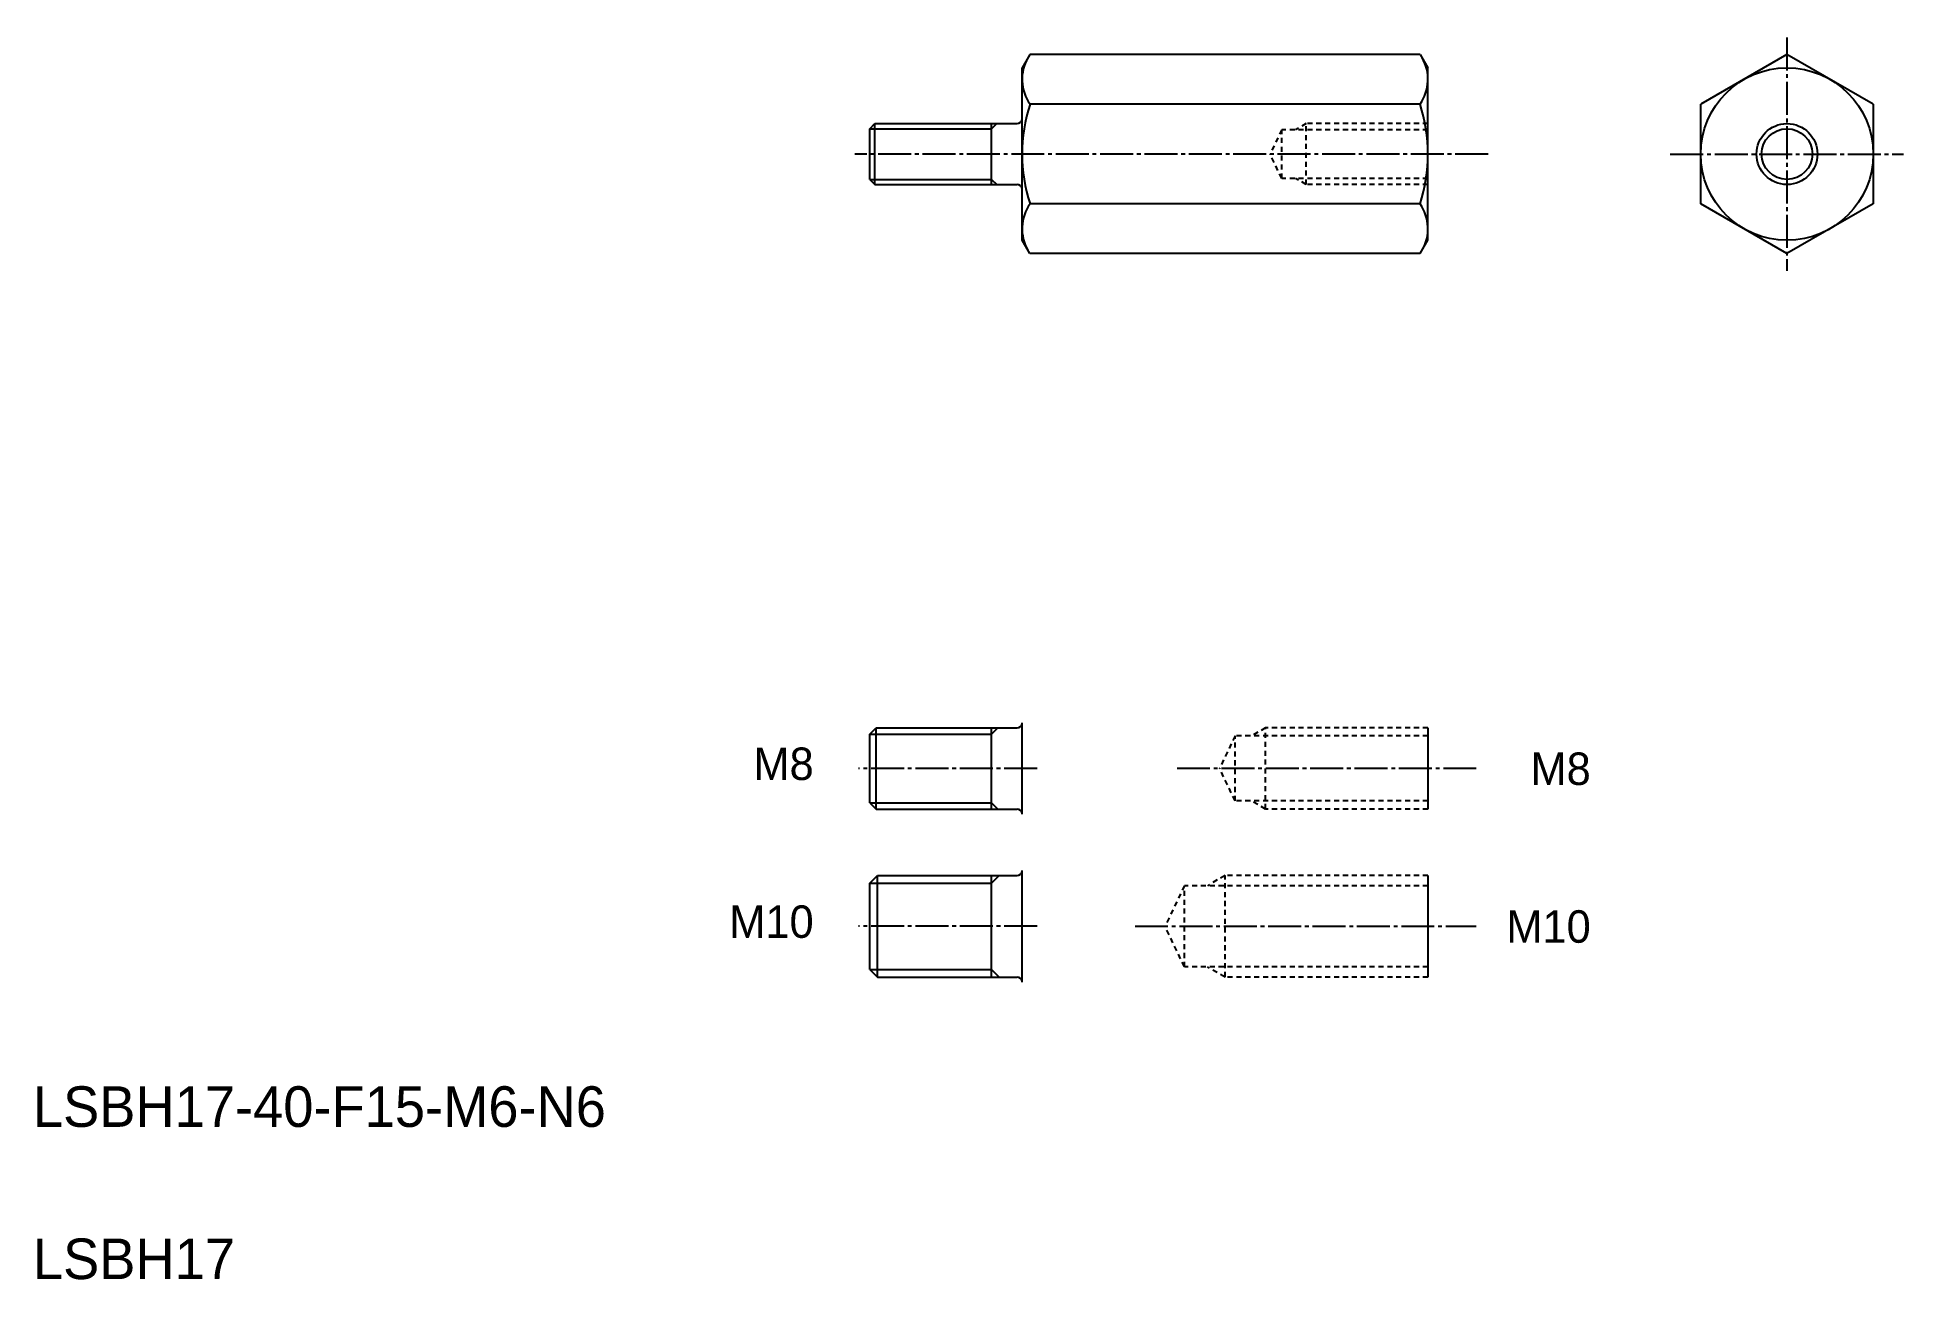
# Model space of a CAD drawing. Extents: x 10 to 194, y 10 to 132.
import ezdxf
from ezdxf.enums import TextEntityAlignment as Align

# ---------------------------------------------------------------- set-up
doc = ezdxf.new("R2010")
doc.units = 0
doc.header["$LTSCALE"] = 0.25
doc.linetypes.add('CENTER', pattern=[17.5, 13, -1.5, 1.5, -1.5])
doc.linetypes.add('DASHED', pattern=[3.5, 2, -1.5])
doc.layers.get('0').update_dxf_attribs({"linetype": 'CONTINUOUS'})
doc.layers.add('CENTER', color=1, linetype='CENTER')

msp = doc.modelspace()

# ---------------------------------------------------------------- linework, layer by layer
at = {"linetype": 'CONTINUOUS'}
for p, q in [((108.26, 130.7), (107.5, 129.38)), ((146.74, 130.7), (108.26, 130.7)), ((146.74, 130.7), (147.5, 129.38)), ((182.89, 130.7), (174.39, 125.79)), ((191.39, 125.79), (182.89, 130.7)), ((107.5, 112.38), (107.5, 129.38)), ((147.5, 112.38), (147.5, 129.38)), ((146.72, 125.79), (108.28, 125.79)), ((174.39, 115.98), (174.39, 125.79)), ((191.39, 125.79), (191.39, 115.98)), ((92.5, 123.38), (93, 123.88)), ((92.5, 118.38), (92.5, 123.38)), ((93, 123.88), (107, 123.88)), ((93, 117.88), (93, 123.88)), ((104.5, 117.88), (104.5, 123.88)), ((92.5, 118.38), (93, 117.88)), ((93, 117.88), (107, 117.88)), ((146.72, 115.98), (108.28, 115.98)), ((182.89, 111.07), (174.39, 115.98)), ((191.39, 115.98), (182.89, 111.07)), ((108.26, 111.07), (107.5, 112.38)), ((146.74, 111.07), (147.5, 112.38)), ((146.74, 111.07), (108.26, 111.07)), ((107.5, 55.83), (107.5, 64.83)), ((92.5, 63.7), (93.12, 64.33)), ((92.5, 56.95), (92.5, 63.7)), ((93.12, 64.33), (107, 64.33)), ((93.12, 56.33), (93.12, 64.33)), ((104.5, 56.33), (104.5, 64.33)), ((92.5, 56.95), (93.12, 56.33)), ((93.12, 56.33), (107, 56.33)), ((92.5, 49.02), (93.25, 49.77)), ((93.25, 49.77), (107, 49.77)), ((93.25, 39.77), (93.25, 49.77)), ((104.5, 39.77), (104.5, 49.77)), ((107.5, 39.27), (107.5, 50.27)), ((92.5, 40.52), (92.5, 49.02)), ((92.5, 40.52), (93.25, 39.77)), ((93.25, 39.77), (107, 39.77))]:
    msp.add_line(p, q, dxfattribs=at)
for p, q in [((187.14, 128.25), (187.14, 128.25)), ((189.27, 127.02), (189.27, 127.02)), ((147.5, 64.33), (147.5, 56.33)), ((147.5, 49.77), (147.5, 39.77))]:
    msp.add_line(p, q)
at = {"color": 3, "linetype": 'CONTINUOUS'}
for p, q in [((92.5, 123.38), (104.5, 123.38)), ((104.5, 123.38), (105, 123.88)), ((92.5, 118.38), (104.5, 118.38)), ((104.5, 118.38), (105, 117.88)), ((92.5, 63.7), (104.5, 63.7)), ((104.5, 63.7), (105.12, 64.33)), ((92.5, 56.95), (104.5, 56.95)), ((104.5, 56.95), (105.12, 56.33)), ((104.5, 49.02), (105.25, 49.77)), ((92.5, 49.02), (104.5, 49.02)), ((92.5, 40.52), (104.5, 40.52)), ((104.5, 40.52), (105.25, 39.77))]:
    msp.add_line(p, q, dxfattribs=at)
at = {"color": 3, "linetype": 'DASHED'}
for p, q in [((133.1, 123.28), (131.95, 120.88)), ((133.1, 118.48), (133.1, 123.28)), ((147.5, 123.28), (133.1, 123.28)), ((135.5, 123.88), (134.46, 123.28)), ((135.5, 117.88), (135.5, 123.88)), ((147.5, 123.88), (135.5, 123.88)), ((133.1, 118.48), (131.95, 120.88)), ((147.5, 118.48), (133.1, 118.48)), ((135.5, 117.88), (134.46, 118.48)), ((147.5, 117.88), (135.5, 117.88)), ((128.5, 63.53), (126.97, 60.33)), ((147.5, 63.53), (128.5, 63.53)), ((128.5, 57.13), (128.5, 63.53)), ((131.5, 64.33), (130.11, 63.53)), ((147.5, 64.33), (131.5, 64.33)), ((131.5, 56.33), (131.5, 64.33)), ((128.5, 57.13), (126.97, 60.33)), ((147.5, 57.13), (128.5, 57.13)), ((131.5, 56.33), (130.11, 57.13)), ((147.5, 56.33), (131.5, 56.33)), ((127.5, 49.77), (125.76, 48.77)), ((147.5, 49.77), (127.5, 49.77)), ((127.5, 39.77), (127.5, 49.77)), ((123.5, 48.77), (121.59, 44.77)), ((147.5, 48.77), (123.5, 48.77)), ((123.5, 40.77), (123.5, 48.77)), ((123.5, 40.77), (121.59, 44.77)), ((147.5, 40.77), (123.5, 40.77)), ((127.5, 39.77), (125.76, 40.77)), ((147.5, 39.77), (127.5, 39.77))]:
    msp.add_line(p, q, dxfattribs=at)
at = {"linetype": 'CONTINUOUS'}
for radius in [8.5, 2.5]:
    msp.add_circle((182.89, 120.88), radius, dxfattribs=at)
at = {"color": 3, "linetype": 'CONTINUOUS'}
msp.add_circle((182.89, 120.88), 3, dxfattribs=at)
at = {"linetype": 'CONTINUOUS'}
for centre, radius, start, end in [((111.75, 128.25), 4.25, 150, 215.2644), ((143.25, 128.25), 4.25, 324.7356, 30), ((123.33, 120.88), 15.83, 161.9403, 198.0597), ((131.67, 120.88), 15.83, 341.9403, 18.0597), ((111.75, 113.52), 4.25, 144.7356, 210), ((143.25, 113.52), 4.25, 330, 35.2644)]:
    msp.add_arc(centre, radius, start, end, dxfattribs=at)
for centre, start, end in [((107, 124.38), 270, 0), ((107, 117.38), 0, 90), ((107, 64.83), 270, 0), ((107, 55.83), 0, 90), ((107, 50.27), 270, 0), ((107, 39.27), 0, 90)]:
    msp.add_arc(centre, 0.5, start, end)
at = {"layer": 'CENTER', "color": 1, "linetype": 'CENTER'}
for p, q in [((182.89, 132.38), (182.89, 109.38)), ((153.44, 120.88), (91, 120.88)), ((171.39, 120.88), (194.39, 120.88)), ((108.99, 60.33), (91.37, 60.33)), ((152.27, 60.33), (122.71, 60.33)), ((108.99, 44.77), (91.37, 44.77)), ((118.63, 44.77), (152.27, 44.77))]:
    msp.add_line(p, q, dxfattribs=at)

# ---------------------------------------------------------------- texts
for s, p in [('M8', (86.96, 60.79)), ('M8', (163.55, 60.3)), ('M10', (86.96, 45.23)), ('M10', (163.55, 44.75))]:
    msp.add_text(s, height=3.2).set_placement(p, align=Align.MIDDLE_RIGHT)
for s, p in [('LSBH17-40-F15-M6-N6', (10, 25)), ('LSBH17', (10, 10))]:
    msp.add_text(s, height=4).set_placement(p)

doc.saveas('drawing.dxf')
